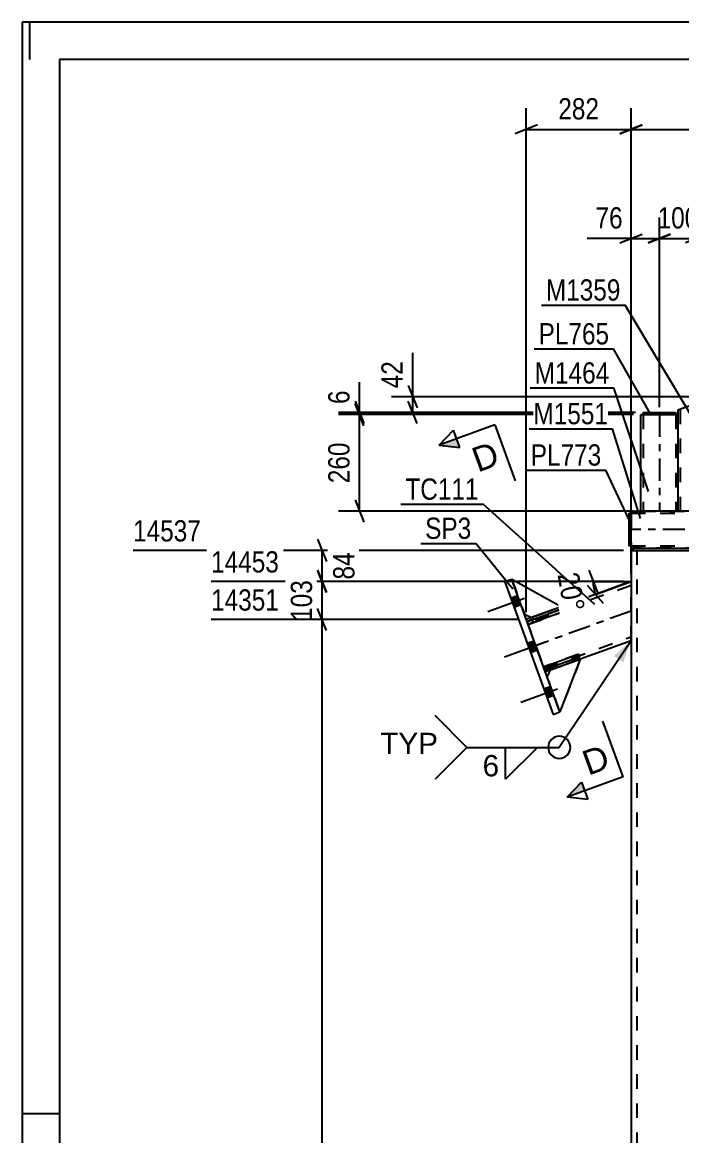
# Model space of a CAD drawing. Header units: millimetres. Extents: x -94 to 747, y -29 to 565.
# Drawn here: x -94.4 to -5.7, y 414.9 to 564.8 of the extents above; entities that cross this region are included whole.
import ezdxf

# ---------------------------------------------------------------- set-up
doc = ezdxf.new("R2010")
doc.units = ezdxf.units.MM
doc.linetypes.add('DXK_LINE_DOT2', pattern=[3.9198, 1.9599, -1.9599])
doc.linetypes.add('DXK_LINE_DOT3', pattern=[5.9187, 2.979, -0.9799, 0.9799, -0.9799])
doc.styles.add('Arial', font='ARIAL.TTF', dxfattribs={"height": 0.2})
doc.styles.add('Arial Narrow', font='ARIALN.TTF', dxfattribs={"height": 0.2})

# ---------------------------------------------------------------- blocks, each defined once
blk = doc.blocks.new('Unknown-708339396-24170')
at = {"color": 5, "linetype": 'Continuous'}
for p, q in [((746.57, 564.81), (-94.43, 564.81)), ((-94.43, 564.81), (-94.43, -29.19)), ((-93.43, 559.81), (-93.43, 564.81)), ((741.57, 559.81), (-89.43, 559.81)), ((-89.43, 559.81), (-89.43, -24.19)), ((-89.43, 417.81), (-94.43, 417.81))]:
    blk.add_line(p, q, dxfattribs=at)
blk = doc.blocks.new('Part-708339396-15761 - 15611')
at = {"color": 2, "linetype": 'Continuous'}
for p, q in [((-12.5, 498.99), (-11.18, 498.99)), ((-12.5, 498.99), (-12.5, 498.39)), ((-12.5, 493.99), (-12.5, 498.39)), ((0.93, 498.99), (-1.18, 498.99)), ((12.5, 498.99), (10.93, 498.99)), ((12.5, 498.99), (12.5, 498.94)), ((12.5, 498.94), (12.5, 493.99)), ((-12.5, 493.99), (-12.25, 493.99)), ((12.25, 493.99), (12.5, 493.99))]:
    blk.add_line(p, q, dxfattribs=at)
at = {"color": 7, "linetype": 'DXK_LINE_DOT2'}
for p, q in [((-12.5, 498.69), (12.5, 498.69)), ((-12.5, 498.69), (-12.5, 498.67)), ((-12.5, 498.67), (-12.5, 498.51)), ((-11.18, 498.99), (-1.18, 498.99)), ((10.93, 498.99), (0.93, 498.99)), ((12.5, 498.67), (12.5, 498.69)), ((-12.5, 494.29), (12.5, 494.29)), ((12.5, 493.99), (-12.25, 493.99))]:
    blk.add_line(p, q, dxfattribs=at)
at = {"color": 7, "linetype": 'DXK_LINE_DOT3'}
blk.add_line((12.5, 496.49), (-12.5, 496.49), dxfattribs=at)
blk = doc.blocks.new('Part-708339396-15708 - 15611')
at = {"color": 2, "linetype": 'Continuous'}
for p, q in [((-12.25, 493.99), (-12.25, 493.69)), ((-12.25, 493.99), (12.25, 493.99)), ((-12.25, 493.69), (-11.7, 493.69)), ((12.25, 493.69), (11.7, 493.69)), ((12.25, 493.99), (12.25, 493.69))]:
    blk.add_line(p, q, dxfattribs=at)
at = {"color": 7, "linetype": 'DXK_LINE_DOT2'}
blk.add_line((-11.7, 493.69), (11.7, 493.69), dxfattribs=at)
blk = doc.blocks.new('Part-708339396-15702 - 15611')
at = {"color": 7, "linetype": 'DXK_LINE_DOT2'}
for p, q in [((-12.5, 488.98), (-26.42, 483.91)), ((-12.5, 481.53), (-12.5, 489.51)), ((-21.9, 486.09), (-25.89, 484.64)), ((-26.6, 484.38), (-24.03, 477.33)), ((-24.2, 477.8), (-12.5, 482.06)), ((-19.33, 479.04), (-23.33, 477.59))]:
    blk.add_line(p, q, dxfattribs=at)
at = {"color": 2, "linetype": 'Continuous'}
for p, q in [((-12.5, 489.51), (-21.9, 486.09)), ((-25.89, 484.64), (-26.6, 484.38)), ((-12.5, 481.53), (-19.33, 479.04)), ((-23.33, 477.59), (-24.03, 477.33))]:
    blk.add_line(p, q, dxfattribs=at)
at = {"color": 7, "linetype": 'DXK_LINE_DOT3'}
blk.add_line((-12.5, 485.52), (-25.31, 480.86), dxfattribs=at)
blk = doc.blocks.new('Part-708339396-15767 - 15611')
at = {"color": 2, "linetype": 'Continuous'}
for p, q in [((-12.5, 493.69), (-12.5, 155.6)), ((-12.5, 493.69), (-12.25, 493.69)), ((-11.7, 493.69), (-10.9, 493.69)), ((-10.9, 493.69), (11.7, 493.69))]:
    blk.add_line(p, q, dxfattribs=at)
at = {"color": 7, "linetype": 'DXK_LINE_DOT2'}
for p, q in [((-12.38, 493.69), (-11.7, 493.69)), ((-11.7, 493.69), (-11.7, 155.6))]:
    blk.add_line(p, q, dxfattribs=at)
blk = doc.blocks.new('Part-708339396-15793 - 15611')
at = {"color": 7, "linetype": 'DXK_LINE_DOT2'}
for p, q in [((-19.57, 479.7), (-24.27, 477.99)), ((-24.13, 477.62), (-19.43, 479.33)), ((-19.43, 479.33), (-19.57, 479.7)), ((-24.27, 477.99), (-24.13, 477.62)), ((-23.56, 478.25), (-23.43, 477.87))]:
    blk.add_line(p, q, dxfattribs=at)
blk = doc.blocks.new('Part-708339396-15794 - 15611')
at = {"color": 2, "linetype": 'Continuous'}
for p, q in [((-26.49, 484.1), (-21.79, 485.81)), ((-21.66, 485.43), (-26.36, 483.72)), ((-21.79, 485.81), (-21.66, 485.43)), ((-26.36, 483.72), (-26.49, 484.1))]:
    blk.add_line(p, q, dxfattribs=at)
at = {"color": 7, "linetype": 'DXK_LINE_DOT2'}
blk.add_line((-25.65, 483.98), (-25.79, 484.36), dxfattribs=at)
blk = doc.blocks.new('Part-708339396-15795 - 15611')
at = {"color": 2, "linetype": 'Continuous'}
for p, q in [((-24.27, 477.99), (-19.57, 479.7)), ((-19.43, 479.33), (-24.13, 477.62)), ((-19.57, 479.7), (-19.43, 479.33)), ((-24.13, 477.62), (-24.27, 477.99))]:
    blk.add_line(p, q, dxfattribs=at)
at = {"color": 7, "linetype": 'DXK_LINE_DOT2'}
blk.add_line((-23.43, 477.87), (-23.56, 478.25), dxfattribs=at)
blk = doc.blocks.new('Part-708339396-15796 - 15611')
at = {"color": 7, "linetype": 'DXK_LINE_DOT2'}
for p, q in [((-21.9, 486.09), (-28.56, 489.78)), ((-28.56, 489.78), (-26.85, 485.09)), ((-25.89, 484.64), (-21.9, 486.09)), ((-26.85, 485.09), (-25.89, 484.64))]:
    blk.add_line(p, q, dxfattribs=at)
blk = doc.blocks.new('Part-708339396-15797 - 15611')
at = {"color": 2, "linetype": 'Continuous'}
for p, q in [((-21.9, 486.09), (-28.56, 489.78)), ((-21.9, 486.09), (-25.89, 484.64)), ((-26.85, 485.09), (-25.89, 484.64))]:
    blk.add_line(p, q, dxfattribs=at)
at = {"color": 7, "linetype": 'DXK_LINE_DOT2'}
blk.add_line((-28.56, 489.78), (-26.85, 485.09), dxfattribs=at)
blk = doc.blocks.new('Part-708339396-15798 - 15611')
at = {"color": 7, "linetype": 'DXK_LINE_DOT2'}
for p, q in [((-23.33, 477.59), (-19.33, 479.04)), ((-19.33, 479.04), (-22.06, 471.93)), ((-23.77, 476.63), (-23.33, 477.59)), ((-22.06, 471.93), (-23.77, 476.63))]:
    blk.add_line(p, q, dxfattribs=at)
blk = doc.blocks.new('Part-708339396-15734 - 15611')
at = {"color": 2, "linetype": 'Continuous'}
for p, q in [((-28.56, 489.78), (-29.5, 489.44)), ((-29.5, 489.44), (-23, 471.59)), ((-22.06, 471.93), (-28.56, 489.78)), ((-23, 471.59), (-22.06, 471.93))]:
    blk.add_line(p, q, dxfattribs=at)
blk = doc.blocks.new('Part-708339396-15757 - 15611')
at = {"color": 2, "linetype": 'Continuous'}
for p, q in [((-1.18, 514.38), (-6.18, 512.57)), ((-1.18, 514.38), (-1.18, 498.99)), ((-6.18, 512.57), (-6.18, 498.99)), ((-1.22, 498.99), (-6.18, 498.99)), ((-1.18, 498.99), (-1.22, 498.99))]:
    blk.add_line(p, q, dxfattribs=at)
at = {"color": 7, "linetype": 'DXK_LINE_DOT3'}
blk.add_line((-3.68, 513.47), (-3.68, 498.99), dxfattribs=at)
at = {"color": 7, "linetype": 'DXK_LINE_DOT2'}
for p, q in [((-1.57, 514.24), (-1.55, 514.25)), ((-1.5, 514.27), (-1.48, 514.28)), ((-1.48, 514.28), (-1.48, 498.99)), ((-5.88, 512.67), (-5.88, 498.99)), ((-1.5, 498.99), (-1.48, 498.99))]:
    blk.add_line(p, q, dxfattribs=at)
blk = doc.blocks.new('Part-708339396-15758 - 15611')
at = {"color": 2, "linetype": 'Continuous'}
for p, q in [((-11.18, 511.97), (-11.13, 511.97)), ((-11.18, 498.99), (-11.18, 511.97)), ((-11.13, 511.97), (-10.58, 511.97)), ((-10.58, 511.97), (-6.18, 511.97)), ((-6.18, 511.97), (-6.18, 498.99)), ((-6.22, 498.99), (-11.18, 498.99)), ((-6.18, 498.99), (-6.22, 498.99))]:
    blk.add_line(p, q, dxfattribs=at)
at = {"color": 7, "linetype": 'DXK_LINE_DOT2'}
for p, q in [((-10.58, 511.97), (-11, 511.97)), ((-10.88, 511.97), (-10.88, 498.99)), ((-6.5, 511.97), (-6.48, 511.97)), ((-6.48, 511.97), (-6.48, 498.99)), ((-6.5, 498.99), (-6.48, 498.99))]:
    blk.add_line(p, q, dxfattribs=at)
at = {"color": 7, "linetype": 'DXK_LINE_DOT3'}
blk.add_line((-8.68, 511.97), (-8.68, 498.99), dxfattribs=at)
blk = doc.blocks.new('Part-708339396-15760 - 15611')
at = {"color": 2, "linetype": 'Continuous'}
for p, q in [((-10.88, 512.27), (-6.48, 512.27)), ((-10.88, 512.27), (-10.88, 511.97)), ((-6.48, 512.27), (-6.48, 511.97))]:
    blk.add_line(p, q, dxfattribs=at)
at = {"color": 7, "linetype": 'DXK_LINE_DOT2'}
blk.add_line((-10.88, 511.97), (-6.48, 511.97), dxfattribs=at)
blk = doc.blocks.new('Part-708339396-15763 - 15611')
at = {"color": 2, "linetype": 'Continuous'}
for p, q in [((-12.8, 498.69), (-12.5, 498.69)), ((-12.8, 498.69), (-12.8, 494.29)), ((-12.5, 494.29), (-12.8, 494.29))]:
    blk.add_line(p, q, dxfattribs=at)
at = {"color": 7, "linetype": 'DXK_LINE_DOT2'}
blk.add_line((-12.5, 498.69), (-12.5, 494.29), dxfattribs=at)
blk = doc.blocks.new('Part-708339396-15792 - 15611')
at = {"color": 7, "linetype": 'DXK_LINE_DOT2'}
for p, q in [((-21.79, 485.81), (-26.49, 484.1)), ((-26.36, 483.72), (-21.66, 485.43)), ((-25.79, 484.36), (-25.65, 483.98)), ((-21.66, 485.43), (-21.79, 485.81)), ((-26.49, 484.1), (-26.36, 483.72))]:
    blk.add_line(p, q, dxfattribs=at)
blk = doc.blocks.new('Part-708339396-15799 - 15611')
at = {"color": 2, "linetype": 'Continuous'}
for p, q in [((-23.33, 477.59), (-19.33, 479.04)), ((-19.33, 479.04), (-22.06, 471.93)), ((-23.77, 476.63), (-23.33, 477.59))]:
    blk.add_line(p, q, dxfattribs=at)
at = {"color": 7, "linetype": 'DXK_LINE_DOT2'}
blk.add_line((-22.06, 471.93), (-23.77, 476.63), dxfattribs=at)
blk = doc.blocks.new('Bolt-708339396-15819 - 15611')
at = {"linetype": 'Continuous'}
for points in [[(-27.31, 486.35), (-27.76, 487.58), (-28.7, 487.23), (-28.25, 486.01)], [(-27.31, 486.35), (-27.76, 487.58), (-28.7, 487.23), (-28.25, 486.01)], [(-27.31, 486.35), (-27.76, 487.58), (-28.7, 487.23), (-28.25, 486.01)], [(-25.09, 480.25), (-25.54, 481.47), (-26.47, 481.13), (-26.03, 479.9)], [(-25.09, 480.25), (-25.54, 481.47), (-26.47, 481.13), (-26.03, 479.9)], [(-22.87, 474.14), (-23.31, 475.36), (-24.25, 475.02), (-23.81, 473.8)], [(-22.87, 474.14), (-23.31, 475.36), (-24.25, 475.02), (-23.81, 473.8)], [(-22.87, 474.14), (-23.31, 475.36), (-24.25, 475.02), (-23.81, 473.8)]]:
    blk.add_hatch(color=1, dxfattribs=at).paths.add_polyline_path(points)
at = {"color": 1, "linetype": 'Continuous'}
for p, q in [((-27.76, 487.58), (-28.7, 487.23)), ((-27.76, 487.58), (-28.7, 487.23)), ((-27.76, 487.58), (-28.7, 487.23)), ((-26.83, 487.22), (-31.76, 485.43)), ((-26.83, 487.22), (-31.76, 485.43)), ((-26.83, 487.22), (-31.76, 485.43)), ((-27.31, 486.35), (-28.25, 486.01)), ((-27.31, 486.35), (-28.25, 486.01)), ((-27.31, 486.35), (-28.25, 486.01)), ((-25.54, 481.47), (-26.47, 481.13)), ((-25.54, 481.47), (-26.47, 481.13)), ((-24.61, 481.11), (-29.54, 479.32)), ((-24.61, 481.11), (-29.54, 479.32)), ((-25.09, 480.25), (-26.03, 479.9)), ((-25.09, 480.25), (-26.03, 479.9)), ((-23.31, 475.36), (-24.25, 475.02)), ((-23.31, 475.36), (-24.25, 475.02)), ((-23.31, 475.36), (-24.25, 475.02)), ((-22.38, 475.01), (-27.32, 473.21)), ((-22.38, 475.01), (-27.32, 473.21)), ((-22.38, 475.01), (-27.32, 473.21)), ((-22.87, 474.14), (-23.81, 473.8)), ((-22.87, 474.14), (-23.81, 473.8)), ((-22.87, 474.14), (-23.81, 473.8))]:
    blk.add_line(p, q, dxfattribs=at)
blk = doc.blocks.new('StraightDimension-708339396-35366 - 15611')
at = {"color": 7, "linetype": 'Continuous'}
for p, q in [((-48.44, 510.47), (-49.64, 513.47)), ((-12.18, 511.97), (-51.89, 511.97)), ((-49.04, 498.99), (-49.04, 511.97)), ((-49.64, 500.49), (-48.44, 497.49)), ((-12.18, 498.99), (-51.89, 498.99))]:
    blk.add_line(p, q, dxfattribs=at)
at = {"color": 0}
blk.add_wipeout([(-49.79, 508.82), (-53.99, 508.82), (-53.99, 502.14), (-49.79, 502.14)], dxfattribs=at)
at = {"color": 3, "style": 'Arial Narrow'}
blk.add_text('260', height=2.863, rotation=90.0002, dxfattribs=at).set_placement((-50.39, 502.74))
blk = doc.blocks.new('StraightDimension-708339396-35365 - 15611')
at = {"color": 7, "linetype": 'Continuous'}
for p, q in [((-49.04, 512.27), (-49.04, 516.35)), ((-49.04, 512.27), (-49.04, 516.35)), ((-49.64, 513.77), (-48.44, 510.77)), ((-48.44, 510.47), (-49.64, 513.47)), ((-11.88, 512.27), (-51.89, 512.27)), ((-12.18, 511.97), (-51.89, 511.97)), ((-49.04, 511.97), (-49.04, 512.27))]:
    blk.add_line(p, q, dxfattribs=at)
at = {"color": 0}
blk.add_wipeout([(-49.79, 515.83), (-53.99, 515.83), (-53.99, 512.8), (-49.79, 512.8)], dxfattribs=at)
at = {"color": 3, "style": 'Arial Narrow'}
blk.add_text('6', height=2.86, rotation=90.0002, dxfattribs=at).set_placement((-50.39, 513.4))
blk = doc.blocks.new('AngleDimension-708339396-31482 - 15611')
at = {"color": 7, "linetype": 'Continuous'}
for p, q in [((-18.2, 491.01), (-17, 488.01)), ((-16.21, 486.56), (-18.37, 488.97)), ((-17.6, 489.51), (-12.5, 489.51)), ((-17.29, 487.77), (-12.5, 489.51)), ((-13.44, 489.17), (-17.29, 487.77))]:
    blk.add_line(p, q, dxfattribs=at)
blk.add_arc((-12.5, 489.51), 5.1, 180, 200, dxfattribs=at)
at = {"color": 0}
blk.add_wipeout([(-21.98, 484.56), (-17.85, 485.29), (-18.97, 491.65), (-23.1, 490.92)], dxfattribs=at)
at = {"color": 3, "style": 'Arial Narrow'}
blk.add_text('20°', height=2.863, rotation=-80.0021, dxfattribs=at).set_placement((-22.41, 490.43))
blk = doc.blocks.new('StraightDimension-708339396-29261 - 15611')
at = {"color": 7, "linetype": 'Continuous'}
for p, q in [((-54.68, 495.19), (-53.48, 492.19)), ((-13.5, 493.69), (-79.52, 493.69)), ((-54.08, 489.51), (-54.08, 493.69)), ((-53.48, 488.01), (-54.68, 491.01)), ((-13.5, 489.51), (-69.02, 489.51))]:
    blk.add_line(p, q, dxfattribs=at)
at = {"color": 0, "linetype": 'Continuous'}
blk.add_wipeout([(-69.78, 494.29), (-69.78, 498.49), (-80.12, 498.49), (-80.12, 494.29)], dxfattribs=at)
at = {"color": 0}
blk.add_wipeout([(-49.13, 494.03), (-53.33, 494.03), (-53.33, 489.17), (-49.13, 489.17)], dxfattribs=at)
at = {"color": 3, "linetype": 'Continuous', "style": 'Arial Narrow'}
blk.add_text('14537', height=2.863, dxfattribs=at).set_placement((-79.52, 494.89))
at = {"color": 3, "style": 'Arial Narrow'}
blk.add_text('84', height=2.863, rotation=90.0002, dxfattribs=at).set_placement((-49.73, 489.77))
blk = doc.blocks.new('StraightDimension-708339396-29262 - 15611')
at = {"color": 7, "linetype": 'Continuous'}
for p, q in [((-54.68, 491.01), (-53.48, 488.01)), ((-13.5, 489.51), (-69.02, 489.51)), ((-54.08, 484.38), (-54.08, 489.51)), ((-53.48, 482.88), (-54.68, 485.88)), ((-27.6, 484.38), (-69.02, 484.38))]:
    blk.add_line(p, q, dxfattribs=at)
at = {"color": 0}
blk.add_wipeout([(-54.83, 490.29), (-59.03, 490.29), (-59.03, 483.6), (-54.83, 483.6)], dxfattribs=at)
at = {"color": 3, "style": 'Arial Narrow'}
blk.add_text('103', height=2.863, rotation=90.0002, dxfattribs=at).set_placement((-55.43, 484.2))
at = {"color": 0, "linetype": 'Continuous'}
blk.add_wipeout([(-59.28, 490.11), (-59.28, 494.31), (-69.62, 494.31), (-69.62, 490.11)], dxfattribs=at)
at = {"color": 3, "linetype": 'Continuous', "style": 'Arial Narrow'}
blk.add_text('14453', height=2.863, dxfattribs=at).set_placement((-69.02, 490.71))
blk = doc.blocks.new('StraightDimension-708339396-29263 - 15611')
at = {"color": 7, "linetype": 'Continuous'}
for p, q in [((-53.48, 482.88), (-54.68, 485.88)), ((-27.6, 484.38), (-69.02, 484.38)), ((-54.08, 323.23), (-54.08, 484.38))]:
    blk.add_line(p, q, dxfattribs=at)
at = {"color": 0, "linetype": 'Continuous'}
blk.add_wipeout([(-59.28, 484.98), (-59.28, 489.18), (-69.62, 489.18), (-69.62, 484.98)], dxfattribs=at)
at = {"color": 3, "linetype": 'Continuous', "style": 'Arial Narrow'}
blk.add_text('14351', height=2.863, dxfattribs=at).set_placement((-69.02, 485.58))
blk = doc.blocks.new('StraightDimension-708339396-29350 - 15611')
at = {"color": 7, "linetype": 'Continuous'}
for p, q in [((-12.5, 490.51), (-12.5, 553.23)), ((12.5, 490.51), (12.5, 553.23)), ((-11, 550.98), (-14, 549.78)), ((-12.5, 550.38), (12.5, 550.38)), ((11, 549.78), (14, 550.98))]:
    blk.add_line(p, q, dxfattribs=at)
at = {"color": 0}
blk.add_wipeout([(3.34, 551.13), (3.34, 555.33), (-3.34, 555.33), (-3.34, 551.13)], dxfattribs=at)
at = {"color": 3, "style": 'Arial Narrow'}
blk.add_text('500', height=2.863, dxfattribs=at).set_placement((-2.74, 551.73))
blk = doc.blocks.new('StraightDimension-708339396-29351 - 15611')
at = {"color": 7, "linetype": 'Continuous'}
for p, q in [((-26.6, 485.38), (-26.6, 553.23)), ((-12.5, 490.51), (-12.5, 553.23)), ((-25.1, 550.98), (-28.1, 549.78)), ((-26.6, 550.38), (-12.5, 550.38)), ((-14, 549.78), (-11, 550.98))]:
    blk.add_line(p, q, dxfattribs=at)
at = {"color": 0}
blk.add_wipeout([(-16.21, 551.13), (-16.21, 555.33), (-22.89, 555.33), (-22.89, 551.13)], dxfattribs=at)
at = {"color": 3, "style": 'Arial Narrow'}
blk.add_text('282', height=2.863, dxfattribs=at).set_placement((-22.29, 551.73))
blk = doc.blocks.new('StraightDimension-708339396-29386 - 15611')
at = {"color": 7, "linetype": 'Continuous'}
for p, q in [((-8.68, 512.97), (-8.68, 538.54)), ((-3.68, 514.47), (-3.68, 538.54)), ((-10.18, 535.09), (-7.18, 536.29)), ((-8.68, 535.69), (-3.68, 535.69)), ((-2.18, 536.29), (-5.18, 535.09))]:
    blk.add_line(p, q, dxfattribs=at)
at = {"color": 0}
blk.add_wipeout([(-2.84, 536.44), (-2.84, 540.64), (-9.52, 540.64), (-9.52, 536.44)], dxfattribs=at)
at = {"color": 3, "style": 'Arial Narrow'}
blk.add_text('100', height=2.863, dxfattribs=at).set_placement((-8.92, 537.04))
blk = doc.blocks.new('StraightDimension-708339396-29387 - 15611')
at = {"color": 7, "linetype": 'Continuous'}
for p, q in [((-12.5, 499.99), (-12.5, 538.54)), ((-8.68, 512.97), (-8.68, 538.54)), ((-12.5, 535.69), (-18.41, 535.69)), ((-12.5, 535.69), (-18.41, 535.69)), ((-14, 535.09), (-11, 536.29)), ((-12.5, 535.69), (-8.68, 535.69)), ((-7.18, 536.29), (-10.18, 535.09))]:
    blk.add_line(p, q, dxfattribs=at)
at = {"color": 0}
blk.add_wipeout([(-13.03, 536.44), (-13.03, 540.64), (-17.88, 540.64), (-17.88, 536.44)], dxfattribs=at)
at = {"color": 3, "style": 'Arial Narrow'}
blk.add_text('76', height=2.863, dxfattribs=at).set_placement((-17.28, 537.04))
blk = doc.blocks.new('StraightDimension-708339396-35386 - 15611')
at = {"color": 7, "linetype": 'Continuous'}
for p, q in [((-41.88, 514.38), (-41.88, 520.29)), ((-41.88, 514.38), (-41.88, 520.29)), ((-42.48, 515.88), (-41.28, 512.88)), ((-2.18, 514.38), (-44.73, 514.38)), ((-41.88, 512.27), (-41.88, 514.38)), ((-41.28, 510.77), (-42.48, 513.77)), ((-11.88, 512.27), (-44.73, 512.27))]:
    blk.add_line(p, q, dxfattribs=at)
at = {"color": 0}
blk.add_wipeout([(-42.63, 519.77), (-46.83, 519.77), (-46.83, 514.91), (-42.63, 514.91)], dxfattribs=at)
at = {"color": 3, "style": 'Arial Narrow'}
blk.add_text('42', height=2.863, rotation=90.0002, dxfattribs=at).set_placement((-43.23, 515.51))
blk = doc.blocks.new('Mark-708339396-29065 - 15611')
at = {"color": 0}
blk.add_wipeout([(-33.01, 500.51), (-33.01, 503.51), (-42.87, 503.51), (-42.87, 500.51)], dxfattribs=at)
blk.add_wipeout([(-33.01, 500.51), (-33.01, 503.51), (-42.87, 503.51), (-42.87, 500.51)], dxfattribs=at)
at = {"color": 30, "linetype": 'Continuous'}
for p in [(-43.47, 499.91), (-17.39, 486.39)]:
    blk.add_line(p, (-32.41, 499.91), dxfattribs=at)
at = {"color": 3, "style": 'Arial Narrow'}
blk.add_text('TC111', height=2.863, dxfattribs=at).set_placement((-42.87, 500.51))
blk = doc.blocks.new('Mark-708339396-29089 - 15611')
at = {"color": 0}
blk.add_wipeout([(-34, 495.24), (-34, 498.24), (-40.21, 498.24), (-40.21, 495.24)], dxfattribs=at)
blk.add_wipeout([(-34, 495.24), (-34, 498.24), (-40.21, 498.24), (-40.21, 495.24)], dxfattribs=at)
at = {"color": 30, "linetype": 'Continuous'}
for p in [(-40.81, 494.64), (-28.43, 488.46)]:
    blk.add_line(p, (-33.4, 494.64), dxfattribs=at)
at = {"color": 3, "style": 'Arial Narrow'}
blk.add_text('SP3', height=2.863, dxfattribs=at).set_placement((-40.21, 495.24))
blk = doc.blocks.new('Mark-708339396-29095 - 15611')
at = {"color": 0}
blk.add_wipeout([(-13.91, 527.33), (-13.91, 530.33), (-23.96, 530.33), (-23.96, 527.33)], dxfattribs=at)
blk.add_wipeout([(-13.91, 527.33), (-13.91, 530.33), (-23.96, 530.33), (-23.96, 527.33)], dxfattribs=at)
at = {"color": 30, "linetype": 'Continuous'}
for p in [(-24.56, 526.73), (-4.17, 511.49)]:
    blk.add_line(p, (-13.31, 526.73), dxfattribs=at)
at = {"color": 3, "style": 'Arial Narrow'}
blk.add_text('M1359', height=2.863, dxfattribs=at).set_placement((-23.96, 527.33))
blk = doc.blocks.new('Mark-708339396-29098 - 15611')
at = {"color": 0}
blk.add_wipeout([(-15.4, 516.16), (-15.4, 519.16), (-25.46, 519.16), (-25.46, 516.16)], dxfattribs=at)
blk.add_wipeout([(-15.4, 516.16), (-15.4, 519.16), (-25.46, 519.16), (-25.46, 516.16)], dxfattribs=at)
at = {"color": 30, "linetype": 'Continuous'}
for p in [(-26.06, 515.56), (-10.16, 501.6)]:
    blk.add_line(p, (-14.8, 515.56), dxfattribs=at)
at = {"color": 3, "style": 'Arial Narrow'}
blk.add_text('M1464', height=2.863, dxfattribs=at).set_placement((-25.46, 516.16))
blk = doc.blocks.new('Mark-708339396-29104 - 15611')
at = {"color": 0}
blk.add_wipeout([(-15.44, 521.43), (-15.44, 524.43), (-24.94, 524.43), (-24.94, 521.43)], dxfattribs=at)
blk.add_wipeout([(-15.44, 521.43), (-15.44, 524.43), (-24.94, 524.43), (-24.94, 521.43)], dxfattribs=at)
at = {"color": 30, "linetype": 'Continuous'}
for p in [(-25.54, 520.83), (-9.98, 512.2)]:
    blk.add_line(p, (-14.84, 520.83), dxfattribs=at)
at = {"color": 3, "style": 'Arial Narrow'}
blk.add_text('PL765', height=2.863, dxfattribs=at).set_placement((-24.94, 521.43))
blk = doc.blocks.new('Mark-708339396-29107 - 15611')
at = {"color": 0}
blk.add_wipeout([(-15.58, 510.68), (-15.58, 513.68), (-25.63, 513.68), (-25.63, 510.68)], dxfattribs=at)
blk.add_wipeout([(-15.58, 510.68), (-15.58, 513.68), (-25.63, 513.68), (-25.63, 510.68)], dxfattribs=at)
at = {"color": 30, "linetype": 'Continuous'}
for p in [(-26.23, 510.08), (-11.21, 497.98)]:
    blk.add_line(p, (-14.98, 510.08), dxfattribs=at)
at = {"color": 3, "style": 'Arial Narrow'}
blk.add_text('M1551', height=2.863, dxfattribs=at).set_placement((-25.63, 510.68))
blk = doc.blocks.new('Mark-708339396-29113 - 15611')
at = {"color": 0}
blk.add_wipeout([(-16.48, 505.11), (-16.48, 508.11), (-25.99, 508.11), (-25.99, 505.11)], dxfattribs=at)
blk.add_wipeout([(-16.48, 505.11), (-16.48, 508.11), (-25.99, 508.11), (-25.99, 505.11)], dxfattribs=at)
at = {"color": 30, "linetype": 'Continuous'}
for p in [(-26.59, 504.51), (-12.73, 497.8)]:
    blk.add_line(p, (-15.88, 504.51), dxfattribs=at)
at = {"color": 3, "style": 'Arial Narrow'}
blk.add_text('PL773', height=2.863, dxfattribs=at).set_placement((-25.99, 505.11))
blk = doc.blocks.new('SectionMark-708339396-34832 - 15611')
at = {"linetype": 'Continuous'}
for points in [[(-35.98, 508.71), (-35.55, 507.53), (-38.33, 507.85)], [(-19.16, 462.48), (-18.73, 461.3), (-21.08, 460.45)]]:
    blk.add_hatch(color=6, dxfattribs=at).paths.add_polyline_path(points)
at = {"color": 6, "linetype": 'Continuous'}
for p, q in [((-38.33, 507.85), (-36.41, 509.88)), ((-35.55, 507.53), (-36.41, 509.88)), ((-38.33, 507.85), (-35.55, 507.53)), ((-21.08, 460.45), (-19.16, 462.48)), ((-19.16, 462.48), (-18.3, 460.13)), ((-18.3, 460.13), (-21.08, 460.45))]:
    blk.add_line(p, q, dxfattribs=at)
at = {"color": 0, "linetype": 'Continuous'}
for points in [[(-29.96, 505.31), (-31.15, 508.6), (-34.32, 507.45), (-33.12, 504.16)], [(-15.1, 464.49), (-16.29, 467.77), (-19.46, 466.62), (-18.26, 463.33)]]:
    blk.add_wipeout(points, dxfattribs=at)
at = {"color": 6, "linetype": 'Continuous'}
for p, q in [((-30.81, 510.59), (-38.33, 507.85)), ((-30.81, 510.59), (-28.08, 503.07)), ((-13.56, 463.18), (-16.3, 470.7)), ((-13.56, 463.18), (-21.08, 460.45))]:
    blk.add_line(p, q, dxfattribs=at)
at = {"color": 3, "linetype": 'Continuous', "style": 'Arial'}
for p in [(-33.12, 504.16), (-18.26, 463.33)]:
    blk.add_text('D', height=3.34, rotation=20.002, dxfattribs=at).set_placement(p)
blk = doc.blocks.new('WeldMark-708339396-39681 - 15611')
at = {"linetype": 'Continuous'}
blk.add_hatch(color=30, dxfattribs=at).paths.add_polyline_path([(-14.8, 479.46), (-12.5, 481.53), (-13.55, 478.62)])
at = {"color": 30, "linetype": 'Continuous'}
blk.add_line((-12.5, 481.53), (-22.16, 467.16), dxfattribs=at)
at = {"color": 3, "linetype": 'Continuous'}
for q in [(-38.87, 471.45), (-38.87, 462.88)]:
    blk.add_line((-34.58, 467.16), q, dxfattribs=at)
for start, end in [(90, 270), (270, 90)]:
    blk.add_arc((-22.16, 467.16), 1.5, start, end, dxfattribs=at)
at = {"color": 0}
blk.add_wipeout([(-30.06, 463.06), (-30.06, 466.46), (-32.68, 466.46), (-32.68, 463.06)], dxfattribs=at)
at = {"color": 30, "linetype": 'Continuous'}
blk.add_line((-34.58, 467.16), (-22.16, 467.16), dxfattribs=at)
at = {"color": 3, "linetype": 'Continuous'}
for p, q in [((-29.4, 467.16), (-25.11, 467.16)), ((-25.11, 467.16), (-29.4, 462.88)), ((-29.4, 462.88), (-29.4, 467.16))]:
    blk.add_line(p, q, dxfattribs=at)
at = {"color": 3, "style": 'Arial'}
blk.add_text('6', height=2.87, dxfattribs=at).set_placement((-32.48, 463.26))
at = {"color": 0, "linetype": 'Continuous'}
blk.add_wipeout([(-38.48, 466.26), (-38.48, 469.26), (-46.26, 469.26), (-46.26, 466.26)], dxfattribs=at)
blk.add_wipeout([(-38.48, 466.26), (-38.48, 469.26), (-46.26, 469.26), (-46.26, 466.26)], dxfattribs=at)
at = {"color": 3, "linetype": 'Continuous', "style": 'Arial'}
blk.add_text('TYP', height=2.865, dxfattribs=at).set_placement((-46.26, 466.26))

msp = doc.modelspace()

# ---------------------------------------------------------------- block references
for name in ['Unknown-708339396-24170', 'Part-708339396-15757 - 15611', 'Part-708339396-15758 - 15611', 'Part-708339396-15760 - 15611', 'Part-708339396-15763 - 15611', 'Part-708339396-15761 - 15611', 'Part-708339396-15767 - 15611', 'Part-708339396-15708 - 15611', 'Part-708339396-15734 - 15611', 'Part-708339396-15796 - 15611', 'Part-708339396-15797 - 15611', 'Part-708339396-15702 - 15611', 'Bolt-708339396-15819 - 15611', 'Part-708339396-15794 - 15611', 'Part-708339396-15792 - 15611', 'Part-708339396-15793 - 15611', 'Part-708339396-15795 - 15611', 'Part-708339396-15798 - 15611', 'Part-708339396-15799 - 15611']:
    msp.add_blockref(name, (0, 0))

# ---------------------------------------------------------------- next in the draw order: block references
for name in ['StraightDimension-708339396-35366 - 15611', 'AngleDimension-708339396-31482 - 15611']:
    msp.add_blockref(name, (0, 0))

# ---------------------------------------------------------------- next in the draw order: block references
for name in ['StraightDimension-708339396-35365 - 15611', 'StraightDimension-708339396-29261 - 15611']:
    msp.add_blockref(name, (0, 0))

# ---------------------------------------------------------------- next in the draw order: block references
msp.add_blockref('StraightDimension-708339396-29262 - 15611', (0, 0))

# ---------------------------------------------------------------- next in the draw order: block references
for name in ['StraightDimension-708339396-29350 - 15611', 'StraightDimension-708339396-29263 - 15611']:
    msp.add_blockref(name, (0, 0))

# ---------------------------------------------------------------- next in the draw order: block references
for name in ['StraightDimension-708339396-29351 - 15611', 'StraightDimension-708339396-29386 - 15611']:
    msp.add_blockref(name, (0, 0))

# ---------------------------------------------------------------- next in the draw order: block references
msp.add_blockref('StraightDimension-708339396-29387 - 15611', (0, 0))

# ---------------------------------------------------------------- next in the draw order: block references
for name in ['StraightDimension-708339396-35386 - 15611', 'Mark-708339396-29065 - 15611']:
    msp.add_blockref(name, (0, 0))

# ---------------------------------------------------------------- next in the draw order: block references
for name in ['Mark-708339396-29095 - 15611', 'Mark-708339396-29089 - 15611']:
    msp.add_blockref(name, (0, 0))

# ---------------------------------------------------------------- next in the draw order: block references
msp.add_blockref('Mark-708339396-29098 - 15611', (0, 0))

# ---------------------------------------------------------------- next in the draw order: block references
msp.add_blockref('Mark-708339396-29104 - 15611', (0, 0))

# ---------------------------------------------------------------- next in the draw order: block references
msp.add_blockref('Mark-708339396-29107 - 15611', (0, 0))

# ---------------------------------------------------------------- next in the draw order: block references
msp.add_blockref('Mark-708339396-29113 - 15611', (0, 0))

# ---------------------------------------------------------------- next in the draw order: block references
msp.add_blockref('SectionMark-708339396-34832 - 15611', (0, 0))

# ---------------------------------------------------------------- next in the draw order: block references
msp.add_blockref('WeldMark-708339396-39681 - 15611', (0, 0))

doc.saveas('drawing.dxf')
